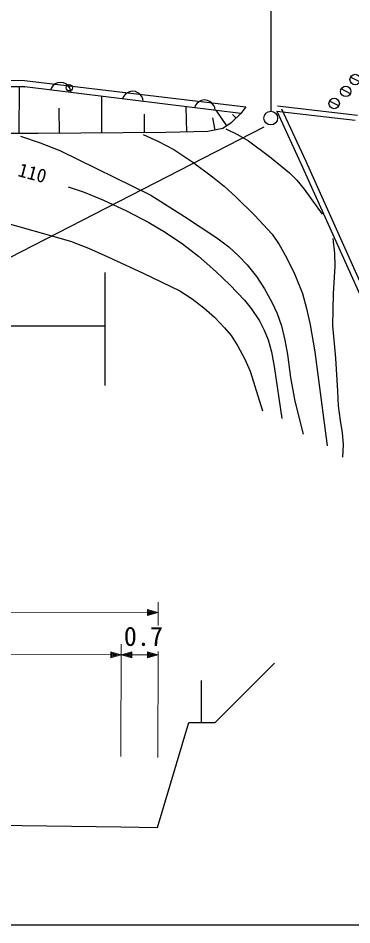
# Model space of a CAD drawing. Units: millimetres, scale not verified. Extents: x 40000 to 680000, y 20000 to 380000.
# Drawn here: x 213874 to 245631, y 205000 to 291390 of the extents above; entities that cross this region are included whole.
import ezdxf
from ezdxf.enums import TextEntityAlignment as Align

# ---------------------------------------------------------------- set-up
doc = ezdxf.new("R2010")
doc.units = ezdxf.units.MM
doc.header["$LTSCALE"] = 1000
for name, color, linetype, lineweight in [('M-BGD', 7, 'Continuous', 25), ('M-STR-HTXT', 7, 'Continuous', 13), ('M-STR-STRC', 7, 'Continuous', 25), ('M-TTL-BAND', 7, 'Continuous', 25)]:
    doc.layers.add(name, color=color, linetype=linetype, lineweight=lineweight)
doc.styles.add('ＭＳ ゴシック', font='')
doc.styles.get('ＭＳ ゴシック').set_extended_font_data('MS Gothic')

msp = doc.modelspace()

# ---------------------------------------------------------------- linework, layer by layer
at = {"layer": 'M-BGD'}
for p, q in [((186595, 286118), (214492, 285440)), ((214502, 284829), (189538, 285270)), ((189538, 285270), (214502, 284829)), ((214492, 285440), (235541, 282930)), ((217411, 285121), (217189, 284946)), ((217624, 285217), (217411, 285121)), ((217872, 285267), (217624, 285217)), ((218190, 285228), (217872, 285267)), ((218418, 285120), (218190, 285228)), ((218602, 284976), (218418, 285120)), ((246388, 285314), (245503, 285768)), ((213981, 280399), (214011, 284838)), ((235068, 282319), (214502, 284829)), ((217045, 284761), (216937, 284532)), ((217189, 284946), (217045, 284761)), ((218776, 284752), (218602, 284976)), ((218871, 284539), (218776, 284752)), ((218922, 284290), (218871, 284539)), ((224267, 284284), (224044, 284109)), ((224480, 284380), (224267, 284284)), ((224727, 284430), (224480, 284380)), ((225045, 284392), (224727, 284430)), ((225274, 284283), (225045, 284392)), ((225458, 284139), (225274, 284283)), ((245490, 284184), (244605, 284638)), ((221849, 280435), (221822, 283936)), ((223901, 283925), (223792, 283695)), ((224044, 284109), (223901, 283925)), ((225632, 283916), (225458, 284139)), ((225727, 283702), (225632, 283916)), ((225777, 283453), (225727, 283702)), ((231122, 283448), (230900, 283273)), ((231335, 283543), (231122, 283448)), ((231583, 283594), (231335, 283543)), ((231901, 283555), (231583, 283594)), ((232129, 283446), (231901, 283555)), ((232313, 283302), (232129, 283446)), ((244391, 283032), (243506, 283486)), ((217798, 280403), (217779, 282820)), ((229929, 280529), (229872, 282953)), ((230756, 283088), (230648, 282859)), ((230900, 283273), (230756, 283088)), ((232488, 283079), (232313, 283302)), ((232582, 282865), (232488, 283079)), ((232633, 282616), (232582, 282865)), ((233745, 281144), (232717, 282606)), ((235541, 282930), (235068, 282319)), ((238495, 282539), (240781, 277544)), ((238495, 282539), (245936, 281683)), ((238551, 283037), (246184, 282160)), ((238949, 282748), (241236, 277752)), ((225901, 280466), (225887, 282251)), ((232638, 280719), (232406, 281885)), ((235068, 282319), (234146, 281428)), ((234607, 281874), (234280, 282215)), ((233345, 280860), (231931, 280577)), ((234146, 281428), (233345, 280860)), ((233645, 280829), (234734, 280317)), ((215772, 280387), (201450, 280482)), ((214081, 280136), (215980, 279500)), ((227927, 280482), (215772, 280387)), ((225785, 280309), (227246, 279649)), ((231931, 280577), (227927, 280482)), ((234734, 280317), (235796, 279705)), ((215980, 279500), (217828, 278774)), ((227246, 279649), (228679, 278882)), ((235796, 279705), (237793, 278209)), ((217828, 278774), (226486, 274523)), ((228679, 278882), (230510, 277656)), ((237793, 278209), (239686, 276658)), ((230510, 277656), (232384, 276274)), ((240781, 277544), (247281, 263097)), ((241236, 277752), (247604, 263599)), ((239686, 276658), (240396, 275948)), ((232384, 276274), (233475, 275395)), ((240396, 275948), (241099, 275090)), ((218629, 275332), (220159, 274803)), ((220159, 274803), (222008, 274043)), ((233475, 275395), (234579, 274365)), ((241099, 275090), (242801, 272721)), ((222008, 274043), (224184, 273020)), ((226486, 274523), (229708, 272504)), ((234579, 274365), (236366, 272605)), ((224184, 273020), (226302, 271911)), ((209579, 272765), (218850, 270138)), ((229708, 272504), (232795, 270448)), ((236366, 272605), (238039, 270803)), ((226302, 271911), (227859, 271001)), ((227859, 271001), (229524, 269892)), ((232795, 270448), (233911, 269600)), ((238039, 270803), (238722, 269811)), ((218850, 270138), (220572, 269470)), ((229524, 269892), (231035, 268695)), ((233911, 269600), (234857, 268748)), ((238722, 269811), (239415, 268592)), ((243837, 270380), (243985, 268981)), ((220572, 269470), (222398, 268647)), ((231035, 268695), (232694, 267240)), ((234857, 268748), (235683, 267872)), ((243985, 268981), (244016, 267758)), ((222398, 268647), (225779, 267104)), ((235683, 267872), (236554, 266777)), ((239415, 268592), (240191, 266962)), ((225779, 267104), (229266, 265399)), ((232694, 267240), (234034, 265987)), ((240191, 266962), (240924, 265148)), ((244016, 267758), (243852, 265122)), ((236554, 266777), (237325, 265603)), ((229266, 265399), (230424, 264648)), ((234034, 265987), (235413, 264530)), ((237325, 265603), (238017, 264341)), ((230424, 264648), (231537, 263791)), ((235413, 264530), (236045, 263737)), ((240924, 265148), (241326, 263739)), ((243852, 265122), (243781, 262111)), ((231537, 263791), (232546, 262901)), ((236045, 263737), (236827, 262563)), ((238017, 264341), (238516, 263244)), ((241326, 263739), (241668, 262158)), ((232546, 262901), (233524, 261892)), ((238516, 263244), (238929, 262080)), ((233524, 261892), (234130, 261145)), ((236827, 262563), (237291, 261673)), ((238929, 262080), (239269, 260716)), ((241668, 262158), (242114, 259587)), ((243781, 262111), (244069, 258999)), ((234130, 261145), (234796, 260141)), ((237291, 261673), (237654, 260755)), ((234796, 260141), (235457, 258898)), ((237654, 260755), (237979, 259594)), ((239269, 260716), (239504, 259341)), ((237979, 259594), (238249, 258209)), ((239504, 259341), (239793, 257152)), ((242114, 259587), (242466, 256936)), ((235457, 258898), (235942, 257768)), ((244069, 258999), (244259, 255842)), ((235942, 257768), (237139, 253990)), ((238249, 258209), (238957, 253253)), ((239793, 257152), (240201, 254904)), ((242466, 256936), (243276, 250652)), ((244259, 255842), (244335, 254439)), ((240201, 254904), (240987, 251736)), ((244335, 254439), (244524, 253066)), ((244524, 253066), (244720, 251875)), ((244720, 251875), (244797, 250772)), ((244797, 250772), (244744, 249568)), ((232630, 224279), (238276, 229925)), ((231335, 224279), (231335, 228279)), ((227130, 214279), (230130, 224279)), ((230130, 224279), (232630, 224279)), ((191130, 214819), (223630, 214331)), ((223630, 214331), (227130, 214279))]:
    msp.add_line(p, q, dxfattribs=at)
for centre in [(245946, 285541), (245047, 284411), (243948, 283259)]:
    msp.add_circle(centre, 498, dxfattribs=at)
msp.add_ellipse((218742, 284754), major_axis=(0, 301), ratio=0.996046, dxfattribs=at)
at = {"layer": 'M-STR-HTXT'}
for p, q in [((226193, 234471), (226195, 235031)), ((226195, 235031), (227194, 234748)), ((227197, 235748), (227190, 233531)), ((167694, 234935), (227194, 234748)), ((227194, 234748), (226193, 234471)), ((226234, 234551), (226235, 234951)), ((226914, 234748), (226234, 234551)), ((226235, 234951), (226914, 234748)), ((226274, 234630), (226275, 234870)), ((226754, 234749), (226274, 234630)), ((226275, 234870), (226754, 234749)), ((226314, 234710), (226314, 234790)), ((226314, 234790), (226514, 234750)), ((226514, 234750), (226314, 234710)), ((223685, 231728), (223651, 221039)), ((209976, 230771), (223681, 230728)), ((222681, 230451), (222682, 231011)), ((223681, 230728), (222681, 230451)), ((222682, 231011), (223681, 230728)), ((222721, 230531), (222722, 230931)), ((223401, 230729), (222721, 230531)), ((222722, 230931), (223401, 230729)), ((222761, 230611), (222762, 230851)), ((223241, 230730), (222761, 230611)), ((222762, 230851), (223241, 230730)), ((222801, 230691), (222802, 230771)), ((223001, 230730), (222801, 230691)), ((222802, 230771), (223001, 230730)), ((223681, 230728), (224682, 231005)), ((224681, 230445), (223681, 230728)), ((223681, 230728), (227182, 230717)), ((223961, 230727), (224642, 230925)), ((224641, 230525), (223961, 230727)), ((224121, 230727), (224602, 230845)), ((224601, 230605), (224121, 230727)), ((224361, 230726), (224562, 230765)), ((224561, 230685), (224361, 230726)), ((224562, 230765), (224561, 230685)), ((224602, 230845), (224601, 230605)), ((224642, 230925), (224641, 230525)), ((224682, 231005), (224681, 230445)), ((226181, 230440), (226182, 231000)), ((227182, 230717), (226181, 230440)), ((226182, 231000), (227182, 230717)), ((226221, 230520), (226222, 230920)), ((226902, 230718), (226221, 230520)), ((226222, 230920), (226902, 230718)), ((226261, 230600), (226262, 230840)), ((226742, 230719), (226261, 230600)), ((226262, 230840), (226742, 230719)), ((226301, 230680), (226302, 230760)), ((226502, 230719), (226301, 230680)), ((226302, 230760), (226502, 230719)), ((227183, 231031), (227151, 220950))]:
    msp.add_line(p, q, dxfattribs=at)
at = {"layer": 'M-STR-STRC'}
for p, q in [((237912, 299322), (237912, 282519)), ((209167, 266593), (237292, 281024)), ((222164, 256394), (222164, 267155)), ((209167, 262076), (222164, 262076))]:
    msp.add_line(p, q, dxfattribs=at)
msp.add_ellipse((237912, 281866), major_axis=(0, 652), ratio=0.996046, dxfattribs=at)
at = {"layer": 'M-TTL-BAND'}
msp.add_line((40000, 205000), (579000, 205000), dxfattribs=at)

# ---------------------------------------------------------------- texts
at = {"layer": 'M-BGD', "style": 'ＭＳ ゴシック'}
msp.add_text('110', height=1320, rotation=345, dxfattribs=at).set_placement((213662, 275968), align=Align.BOTTOM_LEFT)
at = {"layer": 'M-STR-HTXT', "style": 'ＭＳ ゴシック'}
msp.add_text('0.7', height=1833, dxfattribs=at).set_placement((223927, 231031), align=Align.BOTTOM_LEFT)

doc.saveas('drawing.dxf')
